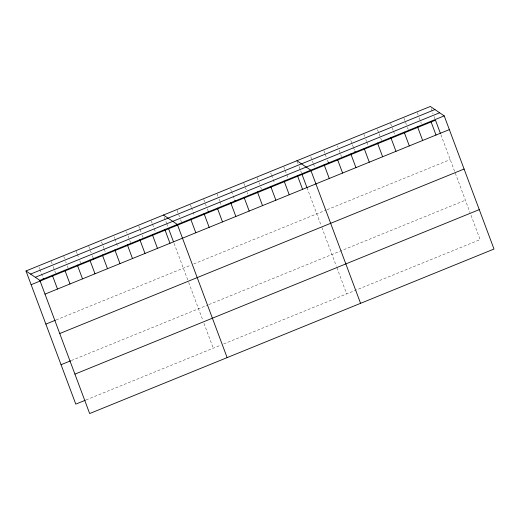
<?xml version="1.0" encoding="UTF-8"?>
<svg xmlns="http://www.w3.org/2000/svg" width="520" height="520" viewBox="0 0 520 520"><rect width="100%" height="100%" fill="white"/><g stroke="black" fill="none" stroke-linecap="round" stroke-linejoin="round"><path stroke-width="0.39" stroke-dasharray="2.6 1.95" d="M56.16 319.923L190.762 265.161M193.726 263.952L326.417 209.963M327.164 209.664L450.216 159.595M71.344 360.522L208.162 304.856M208.91 304.558L465.4 200.2M86.08 399.932L220.675 345.169M223.639 343.96L480.135 239.609L470.308 213.337M431.158 108.622L433.05 113.685M434.135 116.578L434.941 118.742M440.941 134.784L454.714 171.626M455.279 173.134L470.035 212.608M417.274 112.606L418.087 114.777M419.166 117.663L421.33 123.448M403.929 118.034L406.367 124.54M407.446 127.433L408.259 129.603M390.585 123.461L393.289 130.696M393.562 131.417L394.641 134.31M377.513 129.617L381.57 140.459M363.903 134.323L364.715 136.487M365.794 139.38L366.606 141.55M366.873 142.272L368.225 145.886M350.831 140.472L353.262 146.978M353.529 147.7L354.614 150.592M337.487 145.899L338.026 147.349M339.105 150.241L341.536 156.748M323.869 150.605L324.954 153.498M325.221 154.219L326.307 157.112M327.386 160.004L328.198 162.175M310.798 156.761L313.228 163.267M313.502 163.988L314.581 166.881M297.453 162.188L297.993 163.631M299.078 166.524L301.509 173.03M306.963 187.616L321.282 225.914M321.841 227.422L336.329 266.162M336.875 267.625L346.697 293.897M283.842 166.894L284.921 169.786M285.194 170.508L286.546 174.122M286.812 174.844L288.164 178.464M270.764 173.043L271.31 174.493M271.577 175.214L274.553 183.164M257.153 177.749L257.966 179.92M259.044 182.812L259.584 184.256M260.669 187.148L261.476 189.319M243.808 183.183L246.239 189.69M247.325 192.576L247.864 194.025M230.737 189.332L231.276 190.781M231.55 191.503L234.52 199.453M217.126 194.038L217.932 196.209M219.018 199.102L219.823 201.266M220.097 201.988L221.448 205.608M203.781 199.466L206.213 205.972M207.292 208.864L207.831 210.314M190.437 204.893L191.25 207.064M191.516 207.786L194.493 215.742M177.093 210.327L179.524 216.833M180.609 219.726L181.415 221.891M164.287 217.197L166.452 222.983M166.725 223.704L167.804 226.597M174.07 243.36L187.844 280.202M188.689 282.458L202.897 320.457M203.983 323.375L213.265 348.185M151.249 220.838L152.334 223.73M152.601 224.452L153.953 228.066M154.226 228.794L155.578 232.408M138.756 225.927L139.834 228.813M140.101 229.541L141.187 232.427M142.266 235.319L143.078 237.49M126.523 231.732L127.069 233.175M128.148 236.067L130.578 242.573M114.03 236.815L114.569 238.264M114.835 238.986L117.812 246.935M101.53 241.904L103.961 248.411M104.234 249.132L105.313 252.025M88.758 246.266L91.195 252.772M92.274 255.665L92.814 257.108M76.264 251.349L77.07 253.519M77.344 254.241L78.695 257.855M79.775 260.748L80.587 262.912M63.765 256.432L64.578 258.603M65.657 261.495L66.196 262.938M67.275 265.831L68.088 268.002M51.266 261.521L52.078 263.686M53.157 266.578L55.588 273.084M39.039 267.325L39.578 268.769M39.852 269.497L42.822 277.446"/><path stroke-width="0.78" d="M26 270.966L430.346 106.451L444.216 115.882L494 249.035L89.655 413.55L39.864 280.391L26 270.966L75.784 404.118L85.338 400.231M30.576 274.079L434.922 109.564M35.288 277.284L439.641 112.769M39.864 280.391L444.216 115.882M31.135 284.7L435.487 120.192L440.394 133.328M45.006 294.125L449.351 129.617M45.87 324.11L55.425 320.222M59.735 333.535L464.087 169.026M61.048 364.709L70.609 360.822M74.919 374.14L479.265 209.625M296.913 160.745L310.778 170.17L360.568 303.322M163.482 215.033L177.346 224.458L227.13 357.611M430.872 121.309L436.007 135.044M417.528 126.737L422.663 140.472M404.183 132.171L409.318 145.906M390.845 137.599L395.98 151.333M377.5 143.026L382.635 156.761M364.156 148.453L369.291 162.188M354.881 151.314L355.42 152.763M350.812 153.881L355.947 167.615M337.467 159.315L342.602 173.05M328.198 162.175L328.738 163.618M324.123 164.743L329.257 178.477M302.048 174.48L306.963 187.616M297.44 175.597L302.575 189.332M284.096 181.025L289.231 194.766M270.751 186.459L275.886 200.194M257.406 191.886L262.542 205.621M244.062 197.314L249.197 211.049M234.793 200.174L235.333 201.624M230.718 202.742L235.853 216.476M217.38 208.169L222.514 221.91M208.104 211.036L208.644 212.478M204.035 213.603L209.17 227.338M190.691 219.031L195.826 232.765M168.617 228.768L173.524 241.904M164.847 229.541L169.982 243.282M152.347 234.631L157.482 248.365M139.854 239.714L144.989 253.448M127.355 244.797L132.49 258.531M114.855 249.886L119.99 263.62M102.356 254.969L107.491 268.704M93.087 257.829L93.626 259.279M89.862 260.052L94.998 273.786M77.363 265.135L82.498 278.876M64.864 270.225L69.999 283.959M52.364 275.308L57.499 289.042M43.095 278.168L43.634 279.617"/></g></svg>
